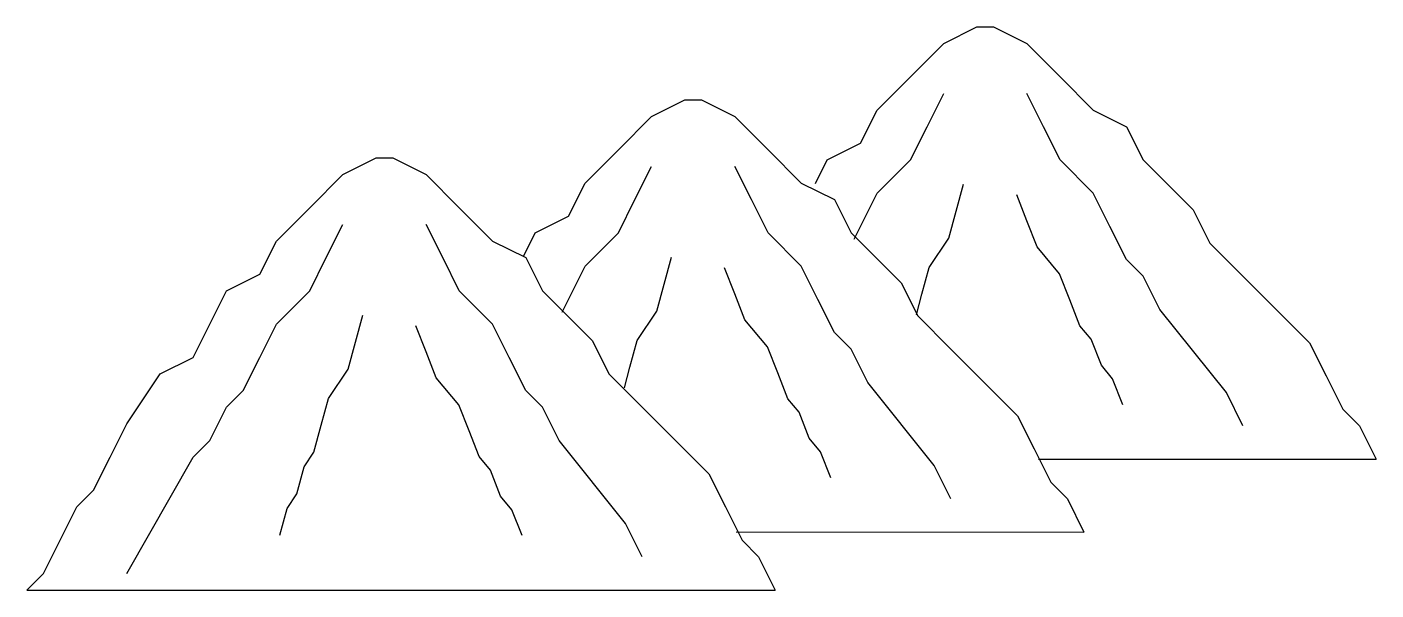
# Model space of a CAD drawing. Extents: x -0.5 to 92.6, y -0.1 to 38.8.
import ezdxf

# ---------------------------------------------------------------- set-up
doc = ezdxf.new("R2010")
doc.units = 0
doc.header["$MEASUREMENT"] = 0
doc.layers.get('0').update_dxf_attribs({"linetype": 'CONTINUOUS'})

msp = doc.modelspace()

# ---------------------------------------------------------------- linework, layer by layer
for p, q in [((62.754733, 37.681108), (65.050469, 38.828976)), ((65.050469, 38.828976), (66.198337, 38.828976)), ((66.198337, 38.828976), (68.494073, 37.681108)), ((60.458999, 35.385374), (62.754733, 37.681108)), ((68.494073, 37.681108), (70.789809, 35.385374)), ((58.163263, 33.089638), (60.458999, 35.385374)), ((70.789809, 35.385374), (73.085543, 33.089638)), ((42.594733, 32.641108), (44.890469, 33.788976)), ((44.890469, 33.788976), (46.038337, 33.788976)), ((46.038337, 33.788976), (48.334073, 32.641108)), ((61.606865, 31.94177), (62.754733, 34.237506)), ((69.641941, 31.94177), (68.494073, 34.237506)), ((40.298999, 30.345374), (42.594733, 32.641108)), ((48.334073, 32.641108), (50.629809, 30.345374)), ((57.015395, 30.793902), (58.163263, 33.089638)), ((73.085543, 33.089638), (75.381279, 31.94177)), ((60.458999, 29.646034), (61.606865, 31.94177)), ((70.789809, 29.646034), (69.641941, 31.94177)), ((75.381279, 31.94177), (76.529147, 29.646034)), ((54.719659, 29.646034), (57.015395, 30.793902)), ((38.003263, 28.049638), (40.298999, 30.345374)), ((50.629809, 30.345374), (52.925543, 28.049638)), ((21.286865, 28.636844), (23.582601, 29.784712)), ((23.582601, 29.784712), (24.730469, 29.784712)), ((24.730469, 29.784712), (27.026205, 28.636844)), ((41.446865, 26.90177), (42.594733, 29.197506)), ((49.481941, 26.90177), (48.334073, 29.197506)), ((53.905533, 28.017783), (54.719659, 29.646034)), ((58.163263, 27.350298), (60.458999, 29.646034)), ((73.085543, 27.350298), (70.789809, 29.646034)), ((76.529147, 29.646034), (77.677015, 28.498166)), ((18.991131, 26.34111), (21.286865, 28.636844)), ((27.026205, 28.636844), (29.321941, 26.34111)), ((36.855395, 25.753902), (38.003263, 28.049638)), ((52.925543, 28.049638), (55.221279, 26.90177)), ((63.622311, 26.103778), (64.128821, 27.96098)), ((77.677015, 28.498166), (79.972751, 26.20243)), ((57.015395, 25.054564), (58.163263, 27.350298)), ((68.496377, 25.444382), (67.794895, 27.237054)), ((74.233411, 25.054564), (73.085543, 27.350298)), ((16.695395, 24.045374), (18.991131, 26.34111)), ((29.321941, 26.34111), (31.617675, 24.045374)), ((40.298999, 24.606034), (41.446865, 26.90177)), ((50.629809, 24.606034), (49.481941, 26.90177)), ((55.221279, 26.90177), (56.369147, 24.606034)), ((63.115801, 24.246576), (63.622311, 26.103778)), ((79.972751, 26.20243), (81.120619, 23.906696)), ((20.138997, 22.897506), (21.286865, 25.193242)), ((28.174073, 22.897506), (27.026205, 25.193242)), ((34.559659, 24.606034), (36.855395, 25.753902)), ((69.197857, 23.651708), (68.496377, 25.444382)), ((33.745533, 22.977783), (34.559659, 24.606034)), ((38.003263, 22.310298), (40.298999, 24.606034)), ((52.925543, 22.310298), (50.629809, 24.606034)), ((56.369147, 24.606034), (57.517015, 23.458166)), ((56.57071, 24.165194), (57.015395, 25.054564)), ((61.765109, 22.220538), (63.115801, 24.246576)), ((75.381279, 22.758828), (74.233411, 25.054564)), ((15.547527, 21.749638), (16.695395, 24.045374)), ((31.617675, 24.045374), (33.913411, 22.897506)), ((57.517015, 23.458166), (59.812751, 21.16243)), ((70.756703, 21.781094), (69.197857, 23.651708)), ((81.120619, 23.906696), (83.416355, 21.61096)), ((18.991131, 20.60177), (20.138997, 22.897506)), ((29.321941, 20.60177), (28.174073, 22.897506)), ((33.913411, 22.897506), (35.061279, 20.60177)), ((43.462311, 21.063778), (43.968821, 22.92098)), ((76.529147, 21.61096), (75.381279, 22.758828)), ((13.251791, 20.60177), (15.547527, 21.749638)), ((36.855395, 20.014564), (38.003263, 22.310298)), ((48.336377, 20.404382), (47.634895, 22.197054)), ((54.073411, 20.014564), (52.925543, 22.310298)), ((61.258599, 20.363336), (61.765109, 22.220538)), ((71.458183, 19.98842), (70.756703, 21.781094)), ((77.677015, 19.315224), (76.529147, 21.61096)), ((83.416355, 21.61096), (85.712089, 19.315224)), ((12.103923, 18.306034), (13.251791, 20.60177)), ((16.695395, 18.306034), (18.991131, 20.60177)), ((31.617675, 18.306034), (29.321941, 20.60177)), ((35.061279, 20.60177), (36.209147, 19.453902)), ((42.955801, 19.206576), (43.462311, 21.063778)), ((59.812751, 21.16243), (60.960619, 18.866696)), ((36.41071, 19.125194), (36.855395, 20.014564)), ((49.037857, 18.611708), (48.336377, 20.404382)), ((55.221279, 17.718828), (54.073411, 20.014564)), ((60.874434, 18.954733), (61.258599, 20.363336)), ((72.159665, 18.195748), (71.458183, 19.98842)), ((22.154443, 17.059514), (22.660953, 18.916716)), ((36.209147, 19.453902), (38.504883, 17.158166)), ((41.605109, 17.180538), (42.955801, 19.206576)), ((60.960619, 18.866696), (63.256355, 16.57096)), ((82.268487, 13.575886), (77.677015, 19.315224)), ((85.712089, 19.315224), (88.007825, 17.019488)), ((10.956055, 16.0103), (12.103923, 18.306034)), ((15.547527, 16.0103), (16.695395, 18.306034)), ((27.028509, 16.400118), (26.327027, 18.19279)), ((32.765543, 16.0103), (31.617675, 18.306034)), ((50.596703, 16.741094), (49.037857, 18.611708)), ((56.369147, 16.57096), (55.221279, 17.718828)), ((72.939087, 17.26044), (72.159665, 18.195748)), ((21.647933, 15.202312), (22.154443, 17.059514)), ((38.504883, 17.158166), (39.652751, 14.862432)), ((41.098599, 15.323336), (41.605109, 17.180538)), ((73.640569, 15.467768), (72.939087, 17.26044)), ((88.007825, 17.019488), (89.155693, 14.723752)), ((8.660319, 14.862432), (10.956055, 16.0103)), ((14.399659, 13.714564), (15.547527, 16.0103)), ((27.729989, 14.607444), (27.028509, 16.400118)), ((33.913411, 13.714564), (32.765543, 16.0103)), ((51.298183, 14.94842), (50.596703, 16.741094)), ((57.517015, 14.275224), (56.369147, 16.57096)), ((63.256355, 16.57096), (65.552089, 14.275224)), ((20.297241, 13.176274), (21.647933, 15.202312)), ((40.714434, 13.914733), (41.098599, 15.323336)), ((51.999665, 13.155748), (51.298183, 14.94842)), ((74.419991, 14.53246), (73.640569, 15.467768)), ((6.364585, 11.418828), (8.660319, 14.862432)), ((29.288835, 12.73683), (27.729989, 14.607444)), ((39.652751, 14.862432), (41.948487, 12.566696)), ((62.108487, 8.535886), (57.517015, 14.275224)), ((65.552089, 14.275224), (67.847825, 11.979488)), ((75.121471, 12.739786), (74.419991, 14.53246)), ((89.155693, 14.723752), (90.303561, 12.428018)), ((13.251791, 12.566696), (14.399659, 13.714564)), ((19.790731, 11.319072), (20.297241, 13.176274)), ((35.061279, 12.566696), (33.913411, 13.714564)), ((52.779087, 12.22044), (51.999665, 13.155748)), ((83.416355, 11.28015), (82.268487, 13.575886)), ((12.103923, 10.27096), (13.251791, 12.566696)), ((29.990315, 10.944156), (29.288835, 12.73683)), ((36.209147, 10.27096), (35.061279, 12.566696)), ((41.948487, 12.566696), (44.244221, 10.27096)), ((53.480569, 10.427768), (52.779087, 12.22044)), ((90.303561, 12.428018), (91.451429, 11.28015)), ((5.216717, 9.123092), (6.364585, 11.418828)), ((19.284221, 9.46187), (19.790731, 11.319072)), ((67.847825, 11.979488), (68.995693, 9.683752)), ((91.451429, 11.28015), (92.599297, 8.984414)), ((10.956055, 9.123092), (12.103923, 10.27096)), ((30.691797, 9.151484), (29.990315, 10.944156)), ((40.800619, 4.531622), (36.209147, 10.27096)), ((44.244221, 10.27096), (46.539957, 7.975224)), ((54.259991, 9.49246), (53.480569, 10.427768)), ((18.608875, 8.44885), (19.284221, 9.46187)), ((54.961471, 7.699786), (54.259991, 9.49246)), ((68.995693, 9.683752), (70.143561, 7.388018)), ((4.068849, 6.827356), (5.216717, 9.123092)), ((6.364585, 1.088018), (10.956055, 9.123092)), ((18.102365, 6.591648), (18.608875, 8.44885)), ((31.471219, 8.216176), (30.691797, 9.151484)), ((63.256355, 6.24015), (62.108487, 8.535886)), ((69.292271, 8.984414), (92.599297, 8.984414)), ((32.172701, 6.423504), (31.471219, 8.216176)), ((46.539957, 7.975224), (47.687825, 5.679488)), ((2.920981, 5.679488), (4.068849, 6.827356)), ((17.427019, 5.578628), (18.102365, 6.591648)), ((70.143561, 7.388018), (71.291429, 6.24015)), ((1.773113, 3.383754), (2.920981, 5.679488)), ((32.952123, 5.488196), (32.172701, 6.423504)), ((47.687825, 5.679488), (48.835693, 3.383754)), ((71.291429, 6.24015), (72.439297, 3.944414)), ((16.920509, 3.721426), (17.427019, 5.578628)), ((33.653603, 3.695522), (32.952123, 5.488196)), ((41.948487, 2.235886), (40.800619, 4.531622)), ((48.422743, 3.953562), (72.439297, 3.944414)), ((0.625245, 1.088018), (1.773113, 3.383754)), ((48.835693, 3.383754), (49.983561, 2.235886)), ((49.983561, 2.235886), (51.131429, -0.05985)), ((-0.522623, -0.05985), (0.625245, 1.088018)), ((-0.522623, -0.05985), (51.131429, -0.05985))]:
    msp.add_line(p, q)

doc.saveas('drawing.dxf')
